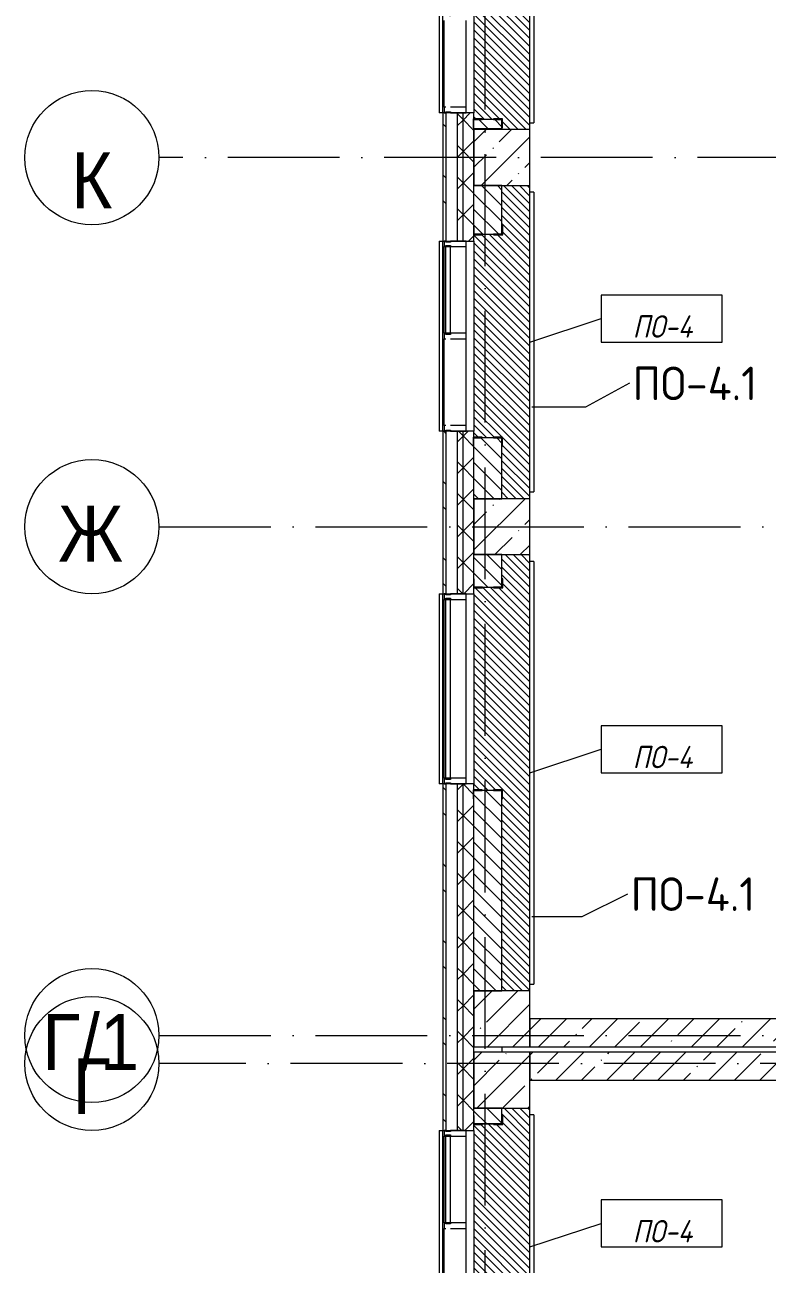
# Model space of a CAD drawing. Header units: millimetres. Extents: x -6467 to 106027, y -7090 to 195095.
# Drawn here: x -6358 to 282, y 110200 to 121283 of the extents above; entities that cross this region are included whole.
import ezdxf

# ---------------------------------------------------------------- set-up
doc = ezdxf.new("R2010")
doc.units = ezdxf.units.MM
doc.linetypes.add('50_200_ШТРИХ_1Т_ш5_п1_п1_', pattern=[1400, 1000, -200, 0, -200])
for name, color, linetype, lineweight in [('A-FLOR', 7, 'Continuous', 9), ('A-FLOR-IDEN', 7, 'Continuous', 9), ('A-GLAZ', 7, 'Continuous', 5), ('A-GLAZ-CWMG', 7, 'Continuous', 9), ('A-GLAZ-CWMG-1', 7, 'Continuous', 20), ('A-WALL', 7, 'Continuous', 5), ('A-WALL-FNSH-1', 7, 'Continuous', 5), ('A-WALL-IDEN', 7, 'Continuous', 9), ('I-WALL', 7, 'Continuous', 5), ('S-COLS-1', 7, 'Continuous', 5)]:
    doc.layers.add(name, color=color, linetype=linetype, lineweight=lineweight)
for name, color, linetype, lineweight, true_color in [('A-FLOR-PATT-1', 7, 'Continuous', 5, 0xd61c12), ('A-GENM-1', 7, 'Continuous', 9, 0xaaaaaa), ('A-GENM-2', 7, 'Continuous', 20, 0xaaaaaa), ('A-WALL-2', 7, 'Continuous', 5, 0xaaaaaa), ('Оси-1', 7, 'Continuous', 20, 0xaaaaaa), ('Оси-2', 7, 'Continuous', 9, 0xaaaaaa), ('Оси-3', 7, '50_200_ШТРИХ_1Т_ш5_п1_п1_', 9, 0xaaaaaa)]:
    doc.layers.add(name, color=color, linetype=linetype, lineweight=lineweight, true_color=true_color)
doc.styles.add('Arial', font='arial.ttf', dxfattribs={"width": 0.9, "height": 500})
doc.styles.add('GOST Common', font='', dxfattribs={"height": 300})
doc.styles.add('GOST Common_I', font='', dxfattribs={"width": 0.9, "height": 200})
doc.styles.get('GOST Common').set_extended_font_data('GOST Common')
doc.styles.get('GOST Common_I').set_extended_font_data('GOST Common', italic=True)
pattern_1 = [(45, (109.45, 102614.03), (-228.0985, 228.0985), []), (45, (337.55, 102614.03), (-228.0985, 228.0985), [403.225, -80.645, 6.706, -73.939])]
pattern_2 = [(135, (109.45, 102614.03), (-70.71068, -70.71068), [])]
pattern_3 = [(45, (109.45, 102614.03), (-141.42136, 141.42136), []), (135, (109.45, 102614.03), (-141.42136, -141.42136), [])]

# ---------------------------------------------------------------- blocks, each defined once
blk = doc.blocks.new('Прямоугольный импост - Импост структурный с накладкой - 180мм-V177-АИ_План этажа Радиаторы_3')
at = {"layer": 'A-GLAZ-CWMG'}
for p, q in [((-2717, 7957), (-2717, 8732)), ((-2700, 8732), (-2660, 8732)), ((-2700, 7957), (-2700, 8732)), ((-2660, 7957), (-2660, 8732)), ((-2520, 7957), (-2520, 8732)), ((-2660, 7957), (-2700, 7957))]:
    blk.add_line(p, q, dxfattribs=at)
blk = doc.blocks.new('Прямоугольный импост - Импост структурный с накладкой - 180мм-V176-АИ_План этажа Радиаторы_3')
at = {"layer": 'A-GLAZ-CWMG'}
for p, q in [((6638, 55111), (5863, 55111)), ((6638, 54914), (5863, 54914))]:
    blk.add_line(p, q, dxfattribs=at)
blk = doc.blocks.new('Прямоугольный импост - Импост структурный с накладкой - 180мм-V179-АИ_План этажа Радиаторы_3')
at = {"layer": 'A-GLAZ-CWMG-1'}
for p, q in [((-25, 0), (-25, 17)), ((-25, 17), (25, 17)), ((-15, 0), (-25, 0)), ((-15, -40), (-15, 0)), ((25, 17), (25, 0)), ((-25, -180), (-25, -40)), ((-25, -40), (-15, -40)), ((25, -40), (25, -180)), ((25, -180), (-25, -180))]:
    blk.add_line(p, q, dxfattribs=at)
blk = doc.blocks.new('Прямоугольный импост - Импост структурный с накладкой - 180мм-22437157-АИ_План этажа Радиаторы_3')
at = {"layer": 'A-GLAZ-CWMG-1'}
for p, q in [((0, 17), (-50, 17)), ((-50, 17), (-50, 0)), ((-50, 0), (-40, 0)), ((-40, 0), (-40, -40)), ((-10, -40), (-10, 0)), ((-10, 0), (0, 0)), ((0, 0), (0, 17)), ((-40, -40), (-50, -40)), ((-50, -40), (-50, -180)), ((0, -40), (-10, -40)), ((0, -180), (0, -40)), ((-50, -180), (0, -180))]:
    blk.add_line(p, q, dxfattribs=at)
blk = doc.blocks.new('Прямоугольный импост - Импост структурный с накладкой - 180мм-22437098-АИ_План этажа Радиаторы_3')
at = {"layer": 'A-GLAZ-CWMG-1'}
for p, q in [((-50, 0), (-50, 17)), ((-50, 17), (0, 17)), ((-40, 0), (-50, 0)), ((-40, -40), (-40, 0)), ((0, 0), (-10, 0)), ((-10, 0), (-10, -40)), ((0, 17), (0, 0)), ((-50, -180), (-50, -40)), ((-50, -40), (-40, -40)), ((-10, -40), (0, -40)), ((0, -40), (0, -180)), ((0, -180), (-50, -180))]:
    blk.add_line(p, q, dxfattribs=at)
blk = doc.blocks.new('Прямоугольный импост - Импост структурный с накладкой - 180мм-22437099-АИ_План этажа Радиаторы_3')
at = {"layer": 'A-GLAZ-CWMG-1'}
for p, q in [((0, 17), (-50, 17)), ((-50, 17), (-50, 0)), ((-50, 0), (-40, 0)), ((-40, 0), (-40, -40)), ((-10, -40), (-10, 0)), ((-10, 0), (0, 0)), ((0, 0), (0, 17)), ((-40, -40), (-50, -40)), ((-50, -40), (-50, -180)), ((0, -40), (-10, -40)), ((0, -180), (0, -40)), ((-50, -180), (0, -180))]:
    blk.add_line(p, q, dxfattribs=at)
blk = doc.blocks.new('Прямоугольный импост - Импост структурный с накладкой - 180мм-V178-АИ_План этажа Радиаторы_3')
at = {"layer": 'A-GLAZ-CWMG'}
for p, q in [((-2717, 62231), (-2717, 63831)), ((-2700, 63831), (-2660, 63831)), ((-2700, 62231), (-2700, 63831)), ((-2660, 62231), (-2660, 63831)), ((-2520, 62231), (-2520, 63831)), ((-2660, 62231), (-2700, 62231))]:
    blk.add_line(p, q, dxfattribs=at)
blk = doc.blocks.new('Прямоугольный импост - Импост структурный с накладкой - 180мм-22437111-АИ_План этажа Радиаторы_3')
at = {"layer": 'A-GLAZ-CWMG-1'}
for p, q in [((-50, 0), (-50, 17)), ((-50, 17), (0, 17)), ((0, 0), (-10, 0)), ((-10, 0), (-10, -40)), ((0, 17), (0, 0)), ((-50, -180), (-50, -40)), ((-10, -40), (0, -40)), ((0, -40), (0, -180)), ((0, -180), (-50, -180))]:
    blk.add_line(p, q, dxfattribs=at)
blk = doc.blocks.new('Фахверк _газобетон торцы_573 - Фахверк _газобетон торцы_-25582040-АИ_План этажа Радиаторы_3')
at = {"layer": 'A-GENM-2'}
for p, q in [((89406, 11135), (89325, 11135)), ((89325, 11135), (89325, 11129)), ((89325, 11129), (89400, 11129)), ((89400, 11129), (89400, 11054)), ((89406, 11054), (89406, 11135)), ((89400, 11054), (89406, 11054)), ((89400, 10879), (89325, 10879)), ((89325, 10879), (89325, 10873)), ((89325, 10873), (89406, 10873)), ((89400, 10954), (89400, 10879)), ((89406, 10954), (89400, 10954)), ((89406, 10873), (89406, 10954))]:
    blk.add_line(p, q, dxfattribs=at)
blk = doc.blocks.new('Фахверк _газобетон торцы_575 - Фахверк _газобетон торцы_-25582080-АИ_План этажа Радиаторы_3')
at = {"layer": 'A-GENM-2'}
for p, q in [((89406, 11135), (89325, 11135)), ((89325, 11135), (89325, 11129)), ((89325, 11129), (89400, 11129)), ((89400, 11129), (89400, 11054)), ((89406, 11054), (89406, 11135)), ((89400, 11054), (89406, 11054)), ((89400, 10879), (89325, 10879)), ((89325, 10879), (89325, 10873)), ((89325, 10873), (89406, 10873)), ((89400, 10954), (89400, 10879)), ((89406, 10954), (89400, 10954)), ((89406, 10873), (89406, 10954))]:
    blk.add_line(p, q, dxfattribs=at)
blk = doc.blocks.new('Фахверк _газобетон торцы_576 - Фахверк _газобетон торцы_-25582100-АИ_План этажа Радиаторы_3')
at = {"layer": 'A-GENM-2'}
for p, q in [((89406, 11135), (89325, 11135)), ((89325, 11135), (89325, 11129)), ((89325, 11129), (89400, 11129)), ((89400, 11129), (89400, 11054)), ((89406, 11054), (89406, 11135)), ((89400, 11054), (89406, 11054)), ((89400, 10879), (89325, 10879)), ((89325, 10879), (89325, 10873)), ((89325, 10873), (89406, 10873)), ((89400, 10954), (89400, 10879)), ((89406, 10954), (89400, 10954)), ((89406, 10873), (89406, 10954))]:
    blk.add_line(p, q, dxfattribs=at)
blk = doc.blocks.new('Фахверк _газобетон торцы_577 - Фахверк _газобетон торцы_-25582120-АИ_План этажа Радиаторы_3')
at = {"layer": 'A-GENM-2'}
for p, q in [((89406, 11135), (89325, 11135)), ((89325, 11135), (89325, 11129)), ((89325, 11129), (89400, 11129)), ((89400, 11129), (89400, 11054)), ((89406, 11054), (89406, 11135)), ((89400, 11054), (89406, 11054)), ((89400, 10879), (89325, 10879)), ((89325, 10879), (89325, 10873)), ((89325, 10873), (89406, 10873)), ((89400, 10954), (89400, 10879)), ((89406, 10954), (89400, 10954)), ((89406, 10873), (89406, 10954))]:
    blk.add_line(p, q, dxfattribs=at)
blk = doc.blocks.new('Фахверк _газобетон торцы_578 - Фахверк _газобетон торцы_-25582140-АИ_План этажа Радиаторы_3')
at = {"layer": 'A-GENM-2'}
for p, q in [((89406, 11135), (89325, 11135)), ((89325, 11135), (89325, 11129)), ((89325, 11129), (89400, 11129)), ((89400, 11129), (89400, 11054)), ((89406, 11054), (89406, 11135)), ((89400, 11054), (89406, 11054)), ((89400, 10879), (89325, 10879)), ((89325, 10879), (89325, 10873)), ((89325, 10873), (89406, 10873)), ((89400, 10954), (89400, 10879)), ((89406, 10954), (89400, 10954)), ((89406, 10873), (89406, 10954))]:
    blk.add_line(p, q, dxfattribs=at)
blk = doc.blocks.new('Фахверк _газобетон торцы_580 - Фахверк _газобетон торцы_-25582180-АИ_План этажа Радиаторы_3')
at = {"layer": 'A-GENM-2'}
for p, q in [((89406, 11135), (89325, 11135)), ((89325, 11135), (89325, 11129)), ((89325, 11129), (89400, 11129)), ((89400, 11129), (89400, 11054)), ((89406, 11054), (89406, 11135)), ((89400, 11054), (89406, 11054)), ((89400, 10879), (89325, 10879)), ((89325, 10879), (89325, 10873)), ((89325, 10873), (89406, 10873)), ((89400, 10954), (89400, 10879)), ((89406, 10954), (89400, 10954)), ((89406, 10873), (89406, 10954))]:
    blk.add_line(p, q, dxfattribs=at)
blk = doc.blocks.new('Отлив_СКБ - Отлив витража-V314-АИ_План этажа Радиаторы_3')
at = {"layer": 'A-GLAZ'}
for p, q in [((0, 67), (0, 100)), ((1700, 100), (0, 100)), ((0, 2), (10, 2)), ((865, 2), (875, 2)), ((1650, 2), (1660, 2)), ((1690, 2), (1700, 2)), ((1700, 100), (1700, 67))]:
    blk.add_line(p, q, dxfattribs=at)
blk = doc.blocks.new('Отлив_СКБ - Отлив витража-V315-АИ_План этажа Радиаторы_3')
at = {"layer": 'A-GLAZ'}
for p, q in [((0, 67), (0, 100)), ((1700, 100), (0, 100)), ((0, 2), (10, 2)), ((40, 2), (50, 2)), ((1650, 2), (1660, 2)), ((1690, 2), (1700, 2)), ((1700, 100), (1700, 67))]:
    blk.add_line(p, q, dxfattribs=at)
blk = doc.blocks.new('Ось сетки - Круг_Ø6_00__ISO-2_5_0_9K_-17386508-АИ_План этажа Радиаторы_3')
at = {"layer": 'Оси-1'}
blk.add_circle((0, 0), 3, dxfattribs=at)
blk = doc.blocks.new('AAR_СКБ_Марка_Перекрытия_1 мм - Марка пола-27961726-АИ_План этажа Радиаторы_3')
at = {"layer": 'A-FLOR-IDEN'}
for p, q in [((2.723, 2.101), (-2.69, 2.101)), ((-2.69, 2.101), (-2.69, 0)), ((2.723, 0), (2.723, 2.101)), ((-2.69, 0), (2.723, 0))]:
    blk.add_line(p, q, dxfattribs=at)

msp = doc.modelspace()

# ---------------------------------------------------------------- hatches: boundary and pattern name
at = {"layer": 'A-FLOR-PATT-1'}
h = msp.add_hatch(dxfattribs=at)
h.set_pattern_fill('FP_259', color=256, style=0, pattern_type=2)
h.set_pattern_definition([(315, (-2090.55, 121762.576), (35.3553, 35.3553), [])])
h.paths.add_polyline_path([(-2087, 120345), (-1841, 120345), (-1841, 123180), (-2091, 123180), (-2091, 122330), (-2085, 122330), (-2087, 122249), (-2166, 122249), (-2166, 122255), (-2266, 122255), (-2266, 122249), (-2341, 122249), (-2340, 120441), (-2266, 120441), (-2266, 120435), (-2166, 120435), (-2166, 120441), (-2085, 120441), (-2087, 120360), (-2091, 120360), (-2091, 120345)])
h = msp.add_hatch(dxfattribs=at)
h.set_pattern_fill('FP_260', color=256, style=0, pattern_type=2)
h.set_pattern_definition([(315, (-2090.55, 118445.076), (35.3553, 35.3553), [])])
h.paths.add_polyline_path([(-2091, 117045), (-1841, 117045), (-1841, 119845), (-2091, 119845), (-2091, 119485), (-2085, 119485), (-2087, 119404), (-2166, 119404), (-2166, 119409), (-2266, 119409), (-2266, 119404), (-2341, 119404), (-2341, 117596), (-2266, 117596), (-2266, 117590), (-2166, 117590), (-2166, 117596), (-2085, 117596), (-2087, 117515), (-2091, 117515), (-2091, 117121)])
h = msp.add_hatch(dxfattribs=at)
h.set_pattern_fill('FP_261', color=256, style=0, pattern_type=2)
h.set_pattern_definition([(315, (-2090.55, 114595.076), (35.3553, 35.3553), [])])
h.paths.add_polyline_path([(-2087, 112645), (-1841, 112645), (-1841, 116545), (-2091, 116545), (-2091, 116330), (-2085, 116330), (-2087, 116249), (-2166, 116249), (-2166, 116255), (-2266, 116255), (-2266, 116249), (-2341, 116249), (-2341, 114441), (-2266, 114441), (-2266, 114435), (-2166, 114435), (-2166, 114441), (-2085, 114441), (-2087, 114360), (-2091, 114360), (-2091, 112645)])
h = msp.add_hatch(dxfattribs=at)
h.set_pattern_fill('FP_262', color=256, style=0, pattern_type=2)
h.set_pattern_definition([(315, (-2090.55, 110270.076), (35.3553, 35.3553), [])])
h.paths.add_polyline_path([(-2085, 109115), (-1841, 109115), (-1841, 111595), (-2091, 111595), (-2091, 111530), (-2085, 111530), (-2087, 111449), (-2166, 111449), (-2166, 111455), (-2266, 111455), (-2266, 111449), (-2341, 111449), (-2341, 109641), (-2266, 109641), (-2266, 109636), (-2166, 109636), (-2166, 109641), (-2085, 109641), (-2087, 109560), (-2091, 109560), (-2091, 109115), (-2087, 109115)])
at = {"layer": 'A-WALL'}
h = msp.add_hatch(dxfattribs=at)
h.set_pattern_fill('FP_122', color=256, style=0, pattern_type=2)
h.set_pattern_definition(pattern_3)
h.paths.add_polyline_path([(-2441, 100595), (-2441, 109696), (-2491, 109696), (-2491, 100595)])
h.paths.add_polyline_path([(-2491, 111396), (-2441, 111396), (-2441, 114495), (-2491, 114495), (-2491, 111496)])
h.paths.add_polyline_path([(-2441, 116195), (-2441, 117649), (-2491, 117649), (-2491, 116195)])
h.paths.add_polyline_path([(-2441, 119349), (-2441, 120495), (-2491, 120495), (-2491, 119349)])
h.paths.add_polyline_path([(-2491, 122195), (-2441, 122195), (-2441, 123495), (-2491, 123495), (-2491, 122746)])
h.paths.add_polyline_path([(-2441, 125195), (-2441, 126495), (-2491, 126495), (-2491, 125195)])
h.paths.add_polyline_path([(-2441, 128195), (-2441, 129485), (-2491, 129485), (-2491, 128195)])
h.paths.add_polyline_path([(-2441, 131185), (-2441, 132485), (-2491, 132485), (-2491, 131185)])
h.paths.add_polyline_path([(-2441, 134185), (-2441, 135495), (-2491, 135495), (-2491, 134185)])
h.paths.add_polyline_path([(-2491, 137195), (-2441, 137195), (-2441, 138495), (-2491, 138495), (-2491, 137512)])
h.paths.add_polyline_path([(-2491, 140195), (-2441, 140195), (-2441, 141595), (-2491, 141595), (-2491, 140324)])
h.paths.add_polyline_path([(-2491, 143295), (-2441, 143295), (-2441, 144495), (-2491, 144495), (-2491, 143840)])
h.paths.add_polyline_path([(-2491, 146195), (-2441, 146195), (-2441, 147495), (-2491, 147495), (-2491, 146653)])
h.paths.add_polyline_path([(-2491, 149195), (-2441, 149195), (-2441, 150495), (-2491, 150495), (-2491, 149465)])
h = msp.add_hatch(dxfattribs=at)
h.set_pattern_fill('FP_122', color=256, style=0, pattern_type=2)
h.set_pattern_definition(pattern_3)
h.paths.add_polyline_path([(-2441, 100695), (-2341, 100695), (-2341, 109696), (-2441, 109696), (-2441, 104465)])
h.paths.add_polyline_path([(-2441, 111396), (-2341, 111396), (-2341, 114495), (-2441, 114495), (-2441, 111496)])
h.paths.add_polyline_path([(-2341, 116195), (-2341, 117649), (-2441, 117649), (-2441, 116195)])
h.paths.add_polyline_path([(-2341, 119349), (-2341, 120495), (-2441, 120495), (-2441, 119349)])
h.paths.add_polyline_path([(-2441, 122195), (-2341, 122195), (-2341, 123495), (-2441, 123495), (-2441, 122746)])
h.paths.add_polyline_path([(-2441, 125195), (-2341, 125195), (-2341, 126495), (-2441, 126495), (-2441, 125559)])
h.paths.add_polyline_path([(-2441, 128195), (-2341, 128195), (-2341, 129485), (-2441, 129485), (-2441, 128371)])
h.paths.add_polyline_path([(-2441, 131185), (-2341, 131185), (-2341, 132485), (-2441, 132485), (-2441, 131887)])
h.paths.add_polyline_path([(-2341, 134185), (-2341, 135495), (-2441, 135495), (-2441, 134185)])
h.paths.add_polyline_path([(-2341, 137195), (-2341, 138495), (-2441, 138495), (-2441, 137195)])
h.paths.add_polyline_path([(-2341, 140195), (-2341, 141595), (-2441, 141595), (-2441, 140195)])
h.paths.add_polyline_path([(-2441, 143295), (-2341, 143295), (-2341, 144495), (-2441, 144495), (-2441, 143840)])
h.paths.add_polyline_path([(-2441, 146195), (-2341, 146195), (-2341, 147495), (-2441, 147495), (-2441, 146653)])
h.paths.add_polyline_path([(-2441, 149195), (-2341, 149195), (-2341, 150445), (-2441, 150445), (-2441, 149465)])
h = msp.add_hatch(dxfattribs=at)
h.set_pattern_fill('FP_1', color=256, style=0, pattern_type=2)
h.set_pattern_definition(pattern_1)
h.paths.add_polyline_path([(5209, 112145), (5209, 112395), (-1841, 112395), (-1841, 112145), (2876, 112145)])
h = msp.add_hatch(dxfattribs=at)
h.set_pattern_fill('FP_1', color=256, style=0, pattern_type=2)
h.set_pattern_definition(pattern_1)
h.paths.add_polyline_path([(5584, 111845), (5584, 112095), (-1841, 112095), (-1841, 111845), (2876, 111845)])
at = {"layer": 'A-WALL-2'}
h = msp.add_hatch(dxfattribs=at)
h.set_pattern_fill('FP_121', color=256, style=0, pattern_type=2)
h.set_pattern_definition([(135, (109.45, 102614.03), (-342.148, -342.148), []), (135, (337.55, 102614.03), (-342.148, -342.148), [])])
h.paths.add_polyline_path([(-2591, 100445), (-2591, 109696), (-2618, 109696), (-2618, 100445)])
h.paths.add_polyline_path([(-2591, 111396), (-2591, 114495), (-2618, 114495), (-2618, 111396)])
h.paths.add_polyline_path([(-2618, 116195), (-2591, 116195), (-2591, 117649), (-2618, 117649), (-2618, 116418)])
h.paths.add_polyline_path([(-2618, 119349), (-2591, 119349), (-2591, 120495), (-2618, 120495), (-2618, 119934)])
h.paths.add_polyline_path([(-2591, 122195), (-2591, 123495), (-2618, 123495), (-2618, 122195)])
h.paths.add_polyline_path([(-2618, 125195), (-2591, 125195), (-2591, 126495), (-2618, 126495), (-2618, 125559)])
h.paths.add_polyline_path([(-2591, 128195), (-2591, 129485), (-2618, 129485), (-2618, 128195)])
h.paths.add_polyline_path([(-2591, 131185), (-2591, 132485), (-2618, 132485), (-2618, 131185)])
h.paths.add_polyline_path([(-2618, 134185), (-2591, 134185), (-2591, 135495), (-2618, 135495), (-2618, 134699)])
h.paths.add_polyline_path([(-2618, 137195), (-2591, 137195), (-2591, 138495), (-2618, 138495), (-2618, 137512)])
h.paths.add_polyline_path([(-2618, 140195), (-2591, 140195), (-2591, 141595), (-2618, 141595), (-2618, 140324)])
h.paths.add_polyline_path([(-2618, 143295), (-2591, 143295), (-2591, 144495), (-2618, 144495), (-2618, 143840)])
h.paths.add_polyline_path([(-2618, 146195), (-2591, 146195), (-2591, 147495), (-2618, 147495), (-2618, 146653)])
h.paths.add_polyline_path([(-2618, 149195), (-2591, 149195), (-2591, 150622), (-2618, 150622), (-2618, 149465)])
at = {"layer": 'I-WALL'}
h = msp.add_hatch(dxfattribs=at)
h.set_pattern_fill('FP_2', color=256, style=0, pattern_type=2)
h.set_pattern_definition(pattern_2)
h.paths.add_polyline_path([(-2341, 120355), (-2091, 120355), (-2091, 120435), (-2341, 120435)])
h.paths.add_polyline_path([(-2091, 122255), (-2091, 123435), (-2341, 123435), (-2341, 122255)])
h.paths.add_polyline_path([(-2341, 125255), (-2091, 125255), (-2091, 126435), (-2341, 126435), (-2341, 125559)])
h.paths.add_polyline_path([(-2341, 128255), (-2091, 128255), (-2091, 129425), (-2341, 129425), (-2341, 128371)])
h.paths.add_polyline_path([(-2341, 131245), (-2091, 131245), (-2091, 132425), (-2341, 132425), (-2341, 131887)])
h.paths.add_polyline_path([(-2341, 134245), (-2091, 134245), (-2091, 134845), (-2341, 134845), (-2341, 134699)])
h.paths.add_polyline_path([(-2091, 135345), (-2091, 135435), (-2341, 135435), (-2341, 135345), (-2109, 135345)])
h.paths.add_polyline_path([(-2091, 137255), (-2091, 137845), (-2341, 137845), (-2341, 137255)])
h.paths.add_polyline_path([(-2091, 138345), (-2091, 138435), (-2341, 138435), (-2341, 138345), (-2110, 138345)])
h.paths.add_polyline_path([(-2341, 140255), (-2091, 140255), (-2091, 140845), (-2341, 140845), (-2341, 140324)])
h.paths.add_polyline_path([(-2128, 141345), (-2091, 141345), (-2091, 141535), (-2341, 141535), (-2341, 141345)])
h.paths.add_polyline_path([(-2091, 143355), (-2091, 144435), (-2341, 144435), (-2341, 143355)])
h.paths.add_polyline_path([(-2091, 146255), (-2091, 147435), (-2341, 147435), (-2341, 146255)])
h.paths.add_polyline_path([(-2341, 149255), (-2091, 149255), (-2091, 149845), (-2341, 149845), (-2341, 149465)])
h = msp.add_hatch(dxfattribs=at)
h.set_pattern_fill('FP_2', color=256, style=0, pattern_type=2)
h.set_pattern_definition(pattern_2)
h.paths.add_polyline_path([(-2091, 117045), (-2091, 117589), (-2341, 117589), (-2341, 117045)])
h.paths.add_polyline_path([(-2091, 119409), (-2091, 119845), (-2341, 119845), (-2341, 119409)])
h = msp.add_hatch(dxfattribs=at)
h.set_pattern_fill('FP_2', color=256, style=0, pattern_type=2)
h.set_pattern_definition(pattern_2)
h.paths.add_polyline_path([(-2091, 112645), (-2091, 114435), (-2341, 114435), (-2341, 112645)])
h.paths.add_polyline_path([(-2091, 116255), (-2091, 116545), (-2341, 116545), (-2341, 116255)])
h = msp.add_hatch(dxfattribs=at)
h.set_pattern_fill('FP_2', color=256, style=0, pattern_type=2)
h.set_pattern_definition(pattern_2)
h.paths.add_polyline_path([(-2341, 108435), (-2091, 108435), (-2091, 108445), (-2341, 108445)])
h.paths.add_polyline_path([(-2341, 108945), (-2091, 108945), (-2091, 109636), (-2341, 109636), (-2341, 109387)])
h.paths.add_polyline_path([(-2341, 111456), (-2091, 111456), (-2091, 111595), (-2341, 111595), (-2341, 111496)])
at = {"layer": 'S-COLS-1'}
h = msp.add_hatch(dxfattribs=at)
h.set_pattern_fill('FP_1', color=256, style=0, pattern_type=2)
h.set_pattern_definition(pattern_1)
h.paths.add_polyline_path([(-2341, 119845), (-1841, 119845), (-1841, 120345), (-2341, 120345), (-2341, 119934)])
h = msp.add_hatch(dxfattribs=at)
h.set_pattern_fill('FP_1', color=256, style=0, pattern_type=2)
h.set_pattern_definition(pattern_1)
h.paths.add_polyline_path([(-2341, 116545), (-1841, 116545), (-1841, 117045), (-2341, 117045)])
h = msp.add_hatch(dxfattribs=at)
h.set_pattern_fill('FP_1', color=256, style=0, pattern_type=2)
h.set_pattern_definition(pattern_1)
h.paths.add_polyline_path([(-2341, 112145), (-1841, 112145), (-1841, 112645), (-2341, 112645)])
h = msp.add_hatch(dxfattribs=at)
h.set_pattern_fill('FP_1', color=256, style=0, pattern_type=2)
h.set_pattern_definition(pattern_1)
h.paths.add_polyline_path([(-2341, 111595), (-1841, 111595), (-1841, 112095), (-2341, 112095)])

# ---------------------------------------------------------------- linework, layer by layer
at = {"layer": 'A-FLOR'}
for p, q in [((-1841, 120345), (-1841, 123180)), ((-2341, 122195), (-2341, 120495)), ((-2091, 120355), (-2091, 120345)), ((-1841, 117045), (-1841, 119845)), ((-2341, 119349), (-2341, 117649)), ((-1841, 112645), (-1841, 116545)), ((-2341, 116195), (-2341, 114495)), ((-1841, 109115), (-1841, 111595)), ((-2341, 111396), (-2341, 109696)), ((-2166, 111455), (-2266, 111455))]:
    msp.add_line(p, q, dxfattribs=at)
at = {"layer": 'A-FLOR-IDEN'}
for p, q in [((-1841, 118445), (-1203, 118655)), ((-1841, 114595), (-1203, 114805)), ((-1841, 110355), (-1203, 110565))]:
    msp.add_line(p, q, dxfattribs=at)
at = {"layer": 'A-WALL'}
for p, q in [((-1806, 123180), (-1806, 120405)), ((-2618, 120495), (-2618, 122195)), ((-2591, 120495), (-2591, 119349)), ((-2491, 120495), (-2491, 119349)), ((-2441, 120495), (-2441, 119349)), ((-2091, 120435), (-2341, 120435)), ((-2341, 120355), (-2091, 120355)), ((-2091, 120355), (-2091, 120435)), ((-1841, 120405), (-1806, 120405)), ((-2091, 119845), (-2341, 119845)), ((-2091, 119409), (-2091, 119845)), ((-1806, 119785), (-1841, 119785)), ((-1806, 119785), (-1806, 117105)), ((-2341, 119409), (-2091, 119409)), ((-2618, 117649), (-2618, 119349)), ((-2591, 117649), (-2591, 116195)), ((-2491, 117649), (-2491, 116195)), ((-2441, 117649), (-2441, 116195)), ((-2091, 117589), (-2341, 117589)), ((-2091, 117045), (-2091, 117589)), ((-2341, 117045), (-2091, 117045)), ((-1841, 117105), (-1806, 117105)), ((-2091, 116545), (-2341, 116545)), ((-2091, 116255), (-2091, 116545)), ((-1806, 116485), (-1841, 116485)), ((-1806, 116485), (-1806, 112705)), ((-2341, 116255), (-2091, 116255)), ((-2618, 114495), (-2618, 116195)), ((-2591, 114495), (-2591, 111396)), ((-2491, 114495), (-2491, 111396)), ((-2441, 114495), (-2441, 111396)), ((-2091, 114435), (-2341, 114435)), ((-2091, 112645), (-2091, 114435)), ((-2341, 112645), (-2091, 112645)), ((-1841, 112705), (-1806, 112705)), ((5209, 112395), (-1841, 112395)), ((-1841, 112395), (-1841, 112145)), ((-2091, 112145), (-2091, 112095)), ((-1841, 112145), (5209, 112145)), ((5584, 112095), (-1841, 112095)), ((-1841, 112095), (-1841, 111845)), ((-1841, 111845), (5584, 111845)), ((-2091, 111595), (-2341, 111595)), ((-2091, 111456), (-2091, 111595)), ((-1806, 111535), (-1841, 111535)), ((-1806, 111535), (-1806, 109175)), ((-2618, 109696), (-2618, 111396)), ((-2341, 111456), (-2091, 111456))]:
    msp.add_line(p, q, dxfattribs=at)
at = {"layer": 'A-WALL-FNSH-1'}
for p, q in [((-2341, 120495), (-2618, 120495)), ((-2618, 120495), (-2618, 119349)), ((-2341, 119349), (-2341, 120495)), ((-2618, 119349), (-2341, 119349)), ((-2341, 117649), (-2618, 117649)), ((-2618, 117649), (-2618, 116195)), ((-2341, 116195), (-2341, 117649)), ((-2618, 116195), (-2341, 116195)), ((-2341, 114495), (-2618, 114495)), ((-2618, 114495), (-2618, 111396)), ((-2341, 111396), (-2341, 114495)), ((-2618, 111396), (-2341, 111396))]:
    msp.add_line(p, q, dxfattribs=at)
at = {"layer": 'A-WALL-IDEN'}
for p, q in [((-1339, 117866), (-947, 118080)), ((-1823, 117866), (-1339, 117866)), ((-1373, 113310), (-964, 113513)), ((-1823, 113310), (-1373, 113310))]:
    msp.add_line(p, q, dxfattribs=at)
at = {"layer": 'S-COLS-1'}
for p, q in [((-1841, 120345), (-2341, 120345)), ((-2341, 120345), (-2341, 119845)), ((-1841, 119845), (-1841, 120345)), ((-2341, 119845), (-1841, 119845)), ((-1841, 117045), (-2341, 117045)), ((-2341, 117045), (-2341, 116545)), ((-1841, 116545), (-1841, 117045)), ((-2341, 116545), (-1841, 116545)), ((-1841, 112645), (-2341, 112645)), ((-2341, 112645), (-2341, 112145)), ((-1841, 112145), (-1841, 112645)), ((-2341, 112145), (-1841, 112145)), ((-1841, 112095), (-2341, 112095)), ((-2341, 112095), (-2341, 111595)), ((-1841, 111595), (-1841, 112095)), ((-2341, 111595), (-1841, 111595))]:
    msp.add_line(p, q, dxfattribs=at)
at = {"layer": 'Оси-3'}
for p, q in [((-2241, 96724), (-2241, 193895)), ((25859, 120095), (-5158, 120095)), ((-5158, 116795), (25859, 116795)), ((-5158, 112245), (6681, 112245)), ((104827, 111995), (-5158, 111995))]:
    msp.add_line(p, q, dxfattribs=at)

# ---------------------------------------------------------------- block references
at = {"layer": 'A-FLOR-IDEN', "xscale": 199.9999999999999, "yscale": 199.9999999999999, "zscale": 199.9999999999999}
for p in [(-665, 118445), (-665, 114595), (-665, 110355)]:
    msp.add_blockref('AAR_СКБ_Марка_Перекрытия_1 мм - Марка пола-27961726-АИ_План этажа Радиаторы_3', p, dxfattribs=at)
at = {"layer": 'A-GENM-1'}
for name, p, rotation in [('Фахверк _газобетон торцы_573 - Фахверк _газобетон торцы_-25582040-АИ_План этажа Радиаторы_3', (8788, 31035), 89.99999999999974), ('Фахверк _газобетон торцы_576 - Фахверк _газобетон торцы_-25582100-АИ_План этажа Радиаторы_3', (-13219, 208810), 270.0000000000001), ('Фахверк _газобетон торцы_575 - Фахверк _газобетон торцы_-25582080-АИ_План этажа Радиаторы_3', (8788, 28190), 89.99999999999974), ('Фахверк _газобетон торцы_578 - Фахверк _газобетон торцы_-25582140-АИ_План этажа Радиаторы_3', (-13219, 205655), 270.0000000000001), ('Фахверк _газобетон торцы_577 - Фахверк _газобетон торцы_-25582120-АИ_План этажа Радиаторы_3', (8788, 25035), 89.99999999999974), ('Фахверк _газобетон торцы_580 - Фахверк _газобетон торцы_-25582180-АИ_План этажа Радиаторы_3', (-13219, 200855), 270.0000000000001)]:
    msp.add_blockref(name, p, dxfattribs=dict(at, rotation=rotation))
at = {"layer": 'A-GLAZ', "rotation": 89.99999999999953}
for name, p in [('Отлив_СКБ - Отлив витража-V314-АИ_План этажа Радиаторы_3', (-2551, 120495)), ('Отлив_СКБ - Отлив витража-V314-АИ_План этажа Радиаторы_3', (-2551, 117649)), ('Отлив_СКБ - Отлив витража-V315-АИ_План этажа Радиаторы_3', (-2551, 114495)), ('Отлив_СКБ - Отлив витража-V314-АИ_План этажа Радиаторы_3', (-2551, 109696))]:
    msp.add_blockref(name, p, dxfattribs=at)
at = {"layer": 'A-GLAZ-CWMG'}
for name, p, rotation in [('Прямоугольный импост - Импост структурный с накладкой - 180мм-V176-АИ_План этажа Радиаторы_3', (-57522, 127183), 269.9999999999995), ('Прямоугольный импост - Импост структурный с накладкой - 180мм-22437157-АИ_План этажа Радиаторы_3', (-2591, 119349), 89.99999999999775), ('Прямоугольный импост - Импост структурный с накладкой - 180мм-V176-АИ_План этажа Радиаторы_3', (-57522, 124337), 269.9999999999995), ('Прямоугольный импост - Импост структурный с накладкой - 180мм-22437099-АИ_План этажа Радиаторы_3', (-2591, 116195), 89.99999999999775), ('Прямоугольный импост - Импост структурный с накладкой - 180мм-22437157-АИ_План этажа Радиаторы_3', (-2591, 111396), 89.99999999999775), ('Прямоугольный импост - Импост структурный с накладкой - 180мм-V176-АИ_План этажа Радиаторы_3', (-57522, 116384), 269.9999999999995)]:
    msp.add_blockref(name, p, dxfattribs=dict(at, rotation=rotation))
at = {"layer": 'A-GLAZ-CWMG', "extrusion": (0, 0, -1), "rotation": 270.0000000000022}
for name, p in [('Прямоугольный импост - Импост структурный с накладкой - 180мм-22437111-АИ_План этажа Радиаторы_3', (2591, 120495)), ('Прямоугольный импост - Импост структурный с накладкой - 180мм-V179-АИ_План этажа Радиаторы_3', (2591, 118499)), ('Прямоугольный импост - Импост структурный с накладкой - 180мм-22437111-АИ_План этажа Радиаторы_3', (2591, 117649)), ('Прямоугольный импост - Импост структурный с накладкой - 180мм-22437098-АИ_План этажа Радиаторы_3', (2591, 114495)), ('Прямоугольный импост - Импост структурный с накладкой - 180мм-V179-АИ_План этажа Радиаторы_3', (2591, 110546))]:
    msp.add_blockref(name, p, dxfattribs=at)
at = {"layer": 'A-GLAZ-CWMG'}
for name, p in [('Прямоугольный импост - Импост структурный с накладкой - 180мм-V177-АИ_План этажа Радиаторы_3', (109, 110567)), ('Прямоугольный импост - Импост структурный с накладкой - 180мм-V178-АИ_План этажа Радиаторы_3', (109, 52314)), ('Прямоугольный импост - Импост структурный с накладкой - 180мм-V177-АИ_План этажа Радиаторы_3', (109, 102614))]:
    msp.add_blockref(name, p, dxfattribs=at)
at = {"layer": 'Оси-1', "xscale": 199.9999999999999, "yscale": 199.9999999999999, "zscale": 199.9999999999999}
for p, rotation in [((-5758, 120095), 89.9999999999998), ((-5758, 116795), 269.9999999999996), ((-5758, 112245), 269.9999999999996), ((-5758, 111995), 89.99999999999982)]:
    msp.add_blockref('Ось сетки - Круг_Ø6_00__ISO-2_5_0_9K_-17386508-АИ_План этажа Радиаторы_3', p, dxfattribs=dict(at, rotation=rotation))

# ---------------------------------------------------------------- texts
at = {"layer": 'A-FLOR-IDEN', "char_height": 200, "width": 572.4, "attachment_point": 5, "line_spacing_factor": 1.022766, "style": 'GOST Common_I'}
for insert in [(-655, 118585), (-655, 114735), (-655, 110495)]:
    msp.add_mtext('\\pxqc,t0.9,1.8,2.7,3.6,4.5,5.4,6.3,7.2,8.1,9,9.9,10.8,11.7,12.6,13.5,14.4,15.3,16.2,17.1,18,18.9,19.8,20.7,21.6,22.5,23.4,24.3,25.2,26.1,27,27.9,28.8;{ПО-4}', dxfattribs=dict(at, insert=insert))
at = {"layer": 'A-WALL-IDEN', "char_height": 300, "width": 1178, "attachment_point": 2, "line_spacing_factor": 1.022766, "style": 'GOST Common'}
for insert in [(-365, 118226), (-382, 113659)]:
    msp.add_mtext('\\pxqc,t0.26667,0.53333,0.8,1.06667,1.33333,1.6,1.86667,2.13333,2.4,2.66667,2.93333,3.2,3.46667,3.73333,4,4.26667,4.53333,4.8,5.06667,5.33333,5.6,5.86667,6.13333,6.4,6.66667,6.93333,7.2,7.46667,7.73333,8,8.26667,8.53333;{ПО-4.1}', dxfattribs=dict(at, insert=insert))
at = {"layer": 'Оси-2', "char_height": 500, "attachment_point": 5, "line_spacing_factor": 0.936439, "style": 'Arial'}
for s, insert, width in [('\\pxqc,t4.572,9.144,13.716,18.288,22.86,27.432,32.004,36.576,41.148,45.72,50.292,54.864,59.436,64.008,68.58,73.152,77.724,82.296,86.868,91.44,96.012,100.584,105.156,109.728,114.3,118.872,123.444,128.016,132.588,137.16,141.732,146.304;{К}', (-5759, 119892), 381.6), ('\\pxqc,t4.572,9.144,13.716,18.288,22.86,27.432,32.004,36.576,41.148,45.72,50.292,54.864,59.436,64.008,68.58,73.152,77.724,82.296,86.868,91.44,96.012,100.584,105.156,109.728,114.3,118.872,123.444,128.016,132.588,137.16,141.732,146.304;{Ж}', (-5769, 116733), 595.8), ('\\pxqc,t4.572,9.144,13.716,18.288,22.86,27.432,32.004,36.576,41.148,45.72,50.292,54.864,59.436,64.008,68.58,73.152,77.724,82.296,86.868,91.44,96.012,100.584,105.156,109.728,114.3,118.872,123.444,128.016,132.588,137.16,141.732,146.304;{Г/1}', (-5769, 112183), 882), ('\\pxqc,t4.572,9.144,13.716,18.288,22.86,27.432,32.004,36.576,41.148,45.72,50.292,54.864,59.436,64.008,68.58,73.152,77.724,82.296,86.868,91.44,96.012,100.584,105.156,109.728,114.3,118.872,123.444,128.016,132.588,137.16,141.732,146.304;{Г}', (-5759, 111792), 358.2)]:
    msp.add_mtext(s, dxfattribs=dict(at, insert=insert, width=width))

doc.saveas('drawing.dxf')
